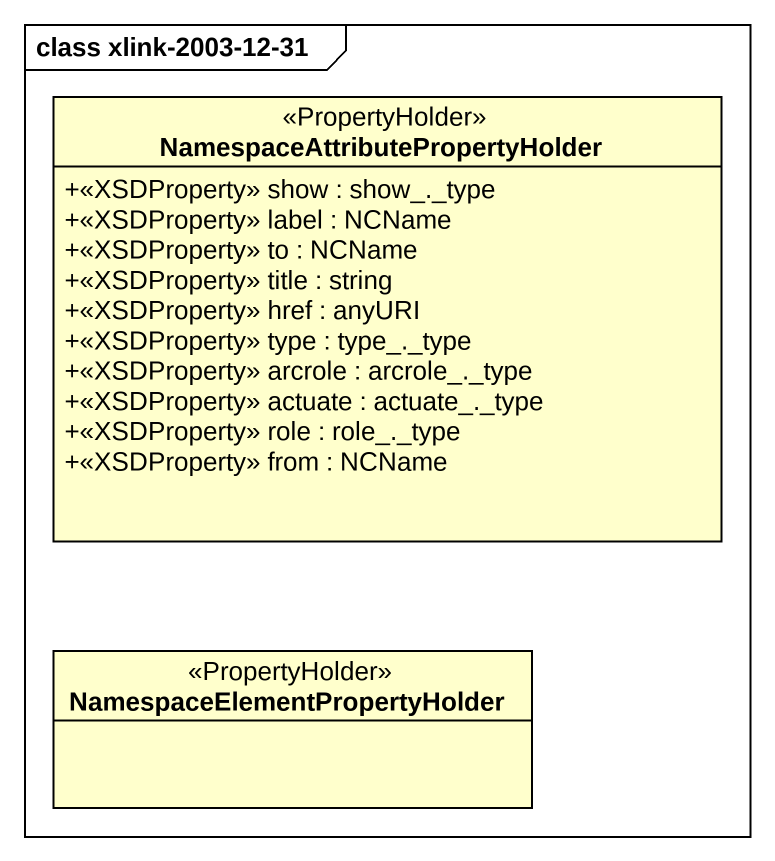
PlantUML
@startuml
mainframe class xlink-2003-12-31
hide circle
hide empty members
skinparam classAttributeIconSize 0
class "NamespaceAttributePropertyHolder" as NamespaceAttributePropertyHo <<PropertyHolder>> {
  +<<XSDProperty>> show : show_._type
  +<<XSDProperty>> label : NCName
  +<<XSDProperty>> to : NCName
  +<<XSDProperty>> title : string
  +<<XSDProperty>> href : anyURI
  +<<XSDProperty>> type : type_._type
  +<<XSDProperty>> arcrole : arcrole_._type
  +<<XSDProperty>> actuate : actuate_._type
  +<<XSDProperty>> role : role_._type
  +<<XSDProperty>> from : NCName
}
class "NamespaceElementPropertyHolder" as NamespaceElementPropertyHold <<PropertyHolder>>
@enduml
